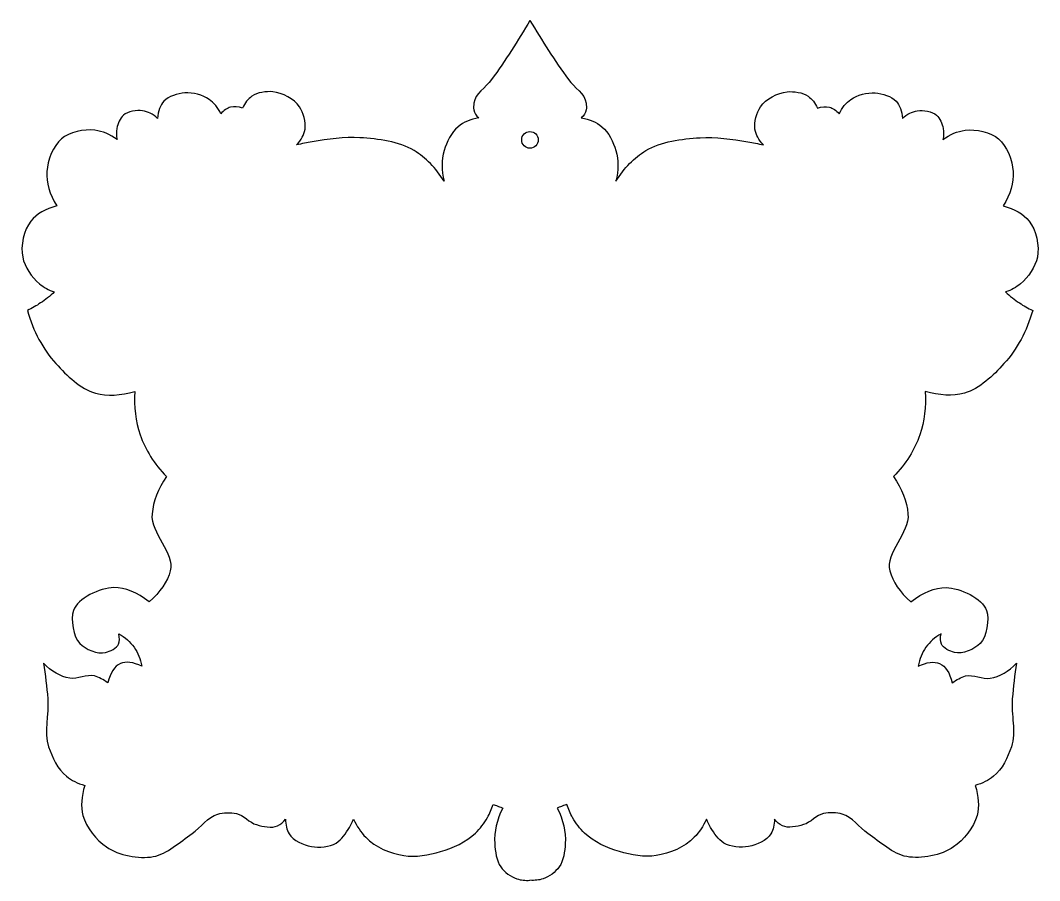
# Model space of a CAD drawing. Header units: millimetres. Extents: x -116 to 322, y -39 to 126.
# Drawn here: x 127.1 to 322.1, y -38.5 to 126.1 of the extents above; entities that cross this region are included whole.
import ezdxf

# ---------------------------------------------------------------- set-up
doc = ezdxf.new("R2010")
doc.units = ezdxf.units.MM
doc.linetypes.add('K5LT32770', pattern=[0])

msp = doc.modelspace()

# ---------------------------------------------------------------- linework, layer by layer
at = {"color": 30, "linetype": 'K5LT32770', "true_color": 0xff8000}
msp.add_circle((224.57, 103.24), 1.59, dxfattribs=at)
for points, knots in [([(224.57, 126.11), (222.3, 122.21), (219.85, 118.43), (217.22, 114.78), (216.12, 113.25), (214.04, 112.08), (213.83, 110.27), (213.79, 109.85), (213.74, 109.39), (213.83, 108.98), (213.96, 108.42), (214.27, 107.91), (214.76, 107.45)], [0, 0, 0, 0, 1, 1, 1, 2, 2, 2, 3, 3, 3, 4, 4, 4, 4]), ([(224.57, 126.11), (226.85, 122.21), (229.3, 118.43), (231.93, 114.78), (233.02, 113.25), (235.1, 112.08), (235.31, 110.27), (235.36, 109.85), (235.4, 109.39), (235.31, 108.98), (235.18, 108.42), (234.88, 107.91), (234.39, 107.45)], [0, 0, 0, 0, 1, 1, 1, 2, 2, 2, 3, 3, 3, 4, 4, 4, 4]), ([(165.42, 108.25), (164.85, 109.42), (164.1, 110.33), (163.2, 110.98), (161.96, 111.88), (160.06, 112.34), (158.54, 112.22), (157.18, 112.12), (155.39, 111.62), (154.52, 110.64), (153.82, 109.85), (153.42, 108.75), (153.33, 107.35)], [0, 0, 0, 0, 1, 1, 1, 2, 2, 2, 3, 3, 3, 4, 4, 4, 4]), ([(179.91, 102.27), (180.8, 103.22), (181.34, 104.22), (181.53, 105.26), (181.78, 106.62), (181.22, 108.44), (180.46, 109.57), (179.46, 111.06), (177.19, 112.28), (175.38, 112.44), (174.1, 112.55), (172.41, 112.33), (171.36, 111.58), (170.62, 111.06), (170.02, 110.3), (169.56, 109.32)], [0, 0, 0, 0, 1, 1, 1, 2, 2, 2, 3, 3, 3, 4, 4, 4, 5, 5, 5, 5]), ([(269.24, 102.27), (268.35, 103.22), (267.8, 104.22), (267.62, 105.26), (267.37, 106.62), (267.92, 108.44), (268.68, 109.57), (269.68, 111.06), (271.95, 112.28), (273.77, 112.44), (275.05, 112.55), (276.73, 112.33), (277.79, 111.58), (278.53, 111.06), (279.12, 110.3), (279.58, 109.32)], [0, 0, 0, 0, 1, 1, 1, 2, 2, 2, 3, 3, 3, 4, 4, 4, 5, 5, 5, 5]), ([(283.73, 108.25), (284.3, 109.42), (285.04, 110.33), (285.95, 110.98), (287.19, 111.88), (289.08, 112.34), (290.61, 112.22), (291.97, 112.12), (293.75, 111.62), (294.62, 110.64), (295.33, 109.85), (295.73, 108.75), (295.82, 107.35)], [0, 0, 0, 0, 1, 1, 1, 2, 2, 2, 3, 3, 3, 4, 4, 4, 4]), ([(169.56, 109.32), (168.75, 109.61), (167.99, 109.67), (167.3, 109.49), (166.61, 109.31), (165.99, 108.9), (165.42, 108.25)], [0, 0, 0, 0, 1, 1, 1, 2, 2, 2, 2]), ([(279.58, 109.32), (280.4, 109.61), (281.15, 109.67), (281.85, 109.49), (282.53, 109.31), (283.16, 108.9), (283.73, 108.25)], [0, 0, 0, 0, 1, 1, 1, 2, 2, 2, 2]), ([(153.33, 107.35), (152.41, 108.17), (151.46, 108.65), (150.46, 108.8), (149.29, 108.98), (147.64, 108.71), (146.79, 107.95), (146.15, 107.38), (145.67, 106.33), (145.51, 105.43), (145.38, 104.75), (145.41, 104.04), (145.59, 103.29)], [0, 0, 0, 0, 1, 1, 1, 2, 2, 2, 3, 3, 3, 4, 4, 4, 4]), ([(214.76, 107.45), (213.18, 107.18), (211.86, 106.62), (210.81, 105.75), (209.52, 104.69), (208.61, 102.83), (208.14, 101.19), (207.63, 99.38), (207.63, 97.43), (208.14, 95.34)], [0, 0, 0, 0, 1, 1, 1, 2, 2, 2, 3, 3, 3, 3]), ([(234.39, 107.45), (235.97, 107.18), (237.29, 106.62), (238.34, 105.75), (239.63, 104.69), (240.54, 102.83), (241, 101.19), (241.52, 99.38), (241.52, 97.43), (241, 95.34)], [0, 0, 0, 0, 1, 1, 1, 2, 2, 2, 3, 3, 3, 3]), ([(295.82, 107.35), (296.73, 108.17), (297.69, 108.65), (298.68, 108.8), (299.85, 108.98), (301.51, 108.71), (302.36, 107.95), (302.99, 107.38), (303.48, 106.33), (303.64, 105.43), (303.76, 104.75), (303.73, 104.04), (303.55, 103.29)], [0, 0, 0, 0, 1, 1, 1, 2, 2, 2, 3, 3, 3, 4, 4, 4, 4]), ([(145.59, 103.29), (144.2, 104.3), (142.77, 104.9), (141.32, 105.09), (139.24, 105.36), (136.44, 104.7), (134.91, 103.42), (133.34, 102.11), (132.28, 99.31), (132.13, 97.18), (131.99, 95.04), (132.63, 92.85), (134.05, 90.6)], [0, 0, 0, 0, 1, 1, 1, 2, 2, 2, 3, 3, 3, 4, 4, 4, 4]), ([(303.55, 103.29), (304.95, 104.3), (306.37, 104.9), (307.83, 105.09), (309.9, 105.36), (312.71, 104.7), (314.24, 103.42), (315.81, 102.11), (316.87, 99.31), (317.01, 97.18), (317.16, 95.04), (316.52, 92.85), (315.09, 90.6)], [0, 0, 0, 0, 1, 1, 1, 2, 2, 2, 3, 3, 3, 4, 4, 4, 4]), ([(208.14, 95.34), (206.55, 97.87), (204.64, 99.81), (202.4, 101.19), (199.49, 102.98), (195.54, 103.43), (192.04, 103.65), (189.03, 103.84), (185.92, 103.4), (182.91, 102.88), (181.91, 102.71), (180.9, 102.5), (179.91, 102.27)], [0, 0, 0, 0, 1, 1, 1, 2, 2, 2, 3, 3, 3, 4, 4, 4, 4]), ([(241, 95.34), (242.59, 97.87), (244.51, 99.81), (246.75, 101.19), (249.65, 102.98), (253.61, 103.43), (257.1, 103.65), (260.11, 103.84), (263.23, 103.4), (266.23, 102.88), (267.24, 102.71), (268.24, 102.5), (269.24, 102.27)], [0, 0, 0, 0, 1, 1, 1, 2, 2, 2, 3, 3, 3, 4, 4, 4, 4]), ([(134.05, 90.6), (131.84, 90.04), (130.18, 89.07), (129.08, 87.7), (127.72, 86.01), (127.07, 82.93), (127.51, 80.79), (127.88, 78.97), (129.2, 76.92), (130.71, 75.69), (131.53, 75.03), (132.48, 74.51), (133.56, 74.13)], [0, 0, 0, 0, 1, 1, 1, 2, 2, 2, 3, 3, 3, 4, 4, 4, 4]), ([(315.09, 90.6), (317.3, 90.04), (318.96, 89.07), (320.07, 87.7), (321.43, 86.01), (322.08, 82.93), (321.64, 80.79), (321.26, 78.97), (319.95, 76.92), (318.43, 75.69), (317.61, 75.03), (316.66, 74.51), (315.58, 74.13)], [0, 0, 0, 0, 1, 1, 1, 2, 2, 2, 3, 3, 3, 4, 4, 4, 4]), ([(133.56, 74.13), (132.74, 73.35), (131.86, 72.65), (130.93, 72.03), (130.13, 71.49), (129.28, 71.02), (128.4, 70.6)], [0, 0, 0, 0, 1, 1, 1, 2, 2, 2, 2]), ([(315.58, 74.13), (316.41, 73.35), (317.29, 72.65), (318.22, 72.03), (319.02, 71.49), (319.86, 71.02), (320.75, 70.6)], [0, 0, 0, 0, 1, 1, 1, 2, 2, 2, 2]), ([(128.4, 70.6), (129.53, 66.61), (131.36, 63.21), (133.88, 60.42), (135.94, 58.14), (138.57, 55.55), (141.43, 54.79), (143.73, 54.18), (146.24, 54.29), (148.98, 55.11)], [0, 0, 0, 0, 1, 1, 1, 2, 2, 2, 3, 3, 3, 3]), ([(320.75, 70.6), (319.61, 66.61), (317.79, 63.21), (315.26, 60.42), (313.21, 58.14), (310.57, 55.55), (307.71, 54.79), (305.42, 54.18), (302.9, 54.29), (300.16, 55.11)], [0, 0, 0, 0, 1, 1, 1, 2, 2, 2, 3, 3, 3, 3]), ([(148.98, 55.11), (148.77, 52.15), (149.11, 49.39), (149.98, 46.82), (150.97, 43.9), (152.66, 41.23), (155.04, 38.8)], [0, 0, 0, 0, 1, 1, 1, 2, 2, 2, 2]), ([(300.16, 55.11), (300.37, 52.15), (300.04, 49.39), (299.17, 46.82), (298.18, 43.9), (296.49, 41.23), (294.11, 38.8)], [0, 0, 0, 0, 1, 1, 1, 2, 2, 2, 2]), ([(155.04, 38.8), (153.42, 36.44), (152.5, 34.05), (152.26, 31.65), (151.9, 28.06), (156.63, 24.08), (155.75, 20.75), (155.2, 18.66), (153.84, 16.69), (151.69, 14.84)], [0, 0, 0, 0, 1, 1, 1, 2, 2, 2, 3, 3, 3, 3]), ([(294.11, 38.8), (295.72, 36.44), (296.65, 34.05), (296.89, 31.65), (297.25, 28.06), (292.52, 24.08), (293.4, 20.75), (293.95, 18.66), (295.3, 16.69), (297.46, 14.84)], [0, 0, 0, 0, 1, 1, 1, 2, 2, 2, 3, 3, 3, 3]), ([(151.69, 14.84), (149.39, 16.69), (147.15, 17.59), (144.97, 17.56), (142.29, 17.52), (137.98, 15.47), (137.22, 13.17), (136.67, 11.5), (137.14, 8.17), (138.44, 6.85), (139.49, 5.77), (141.84, 4.76), (143.37, 5.15), (144.23, 5.38), (145.52, 5.95), (145.86, 6.76), (146.08, 7.29), (146.09, 7.94), (145.89, 8.72)], [0, 0, 0, 0, 1, 1, 1, 2, 2, 2, 3, 3, 3, 4, 4, 4, 5, 5, 5, 6, 6, 6, 6]), ([(297.46, 14.84), (299.76, 16.69), (302, 17.59), (304.18, 17.56), (306.85, 17.52), (311.17, 15.47), (311.92, 13.17), (312.47, 11.5), (312.01, 8.17), (310.71, 6.85), (309.65, 5.77), (307.31, 4.76), (305.78, 5.15), (304.91, 5.38), (303.63, 5.95), (303.29, 6.76), (303.06, 7.29), (303.05, 7.94), (303.26, 8.72)], [0, 0, 0, 0, 1, 1, 1, 2, 2, 2, 3, 3, 3, 4, 4, 4, 5, 5, 5, 6, 6, 6, 6]), ([(145.89, 8.72), (147.11, 8.03), (148.09, 7.17), (148.83, 6.13), (149.56, 5.1), (150.06, 3.89), (150.31, 2.51)], [0, 0, 0, 0, 1, 1, 1, 2, 2, 2, 2]), ([(303.26, 8.72), (302.04, 8.03), (301.06, 7.17), (300.32, 6.13), (299.58, 5.1), (299.09, 3.89), (298.84, 2.51)], [0, 0, 0, 0, 1, 1, 1, 2, 2, 2, 2]), ([(143.81, -0.69), (142.99, -0.04), (142.13, 0.4), (141.23, 0.64), (139.76, 1.04), (137.99, -0.07), (136.51, 0.2), (134.69, 0.53), (133.01, 1.5), (131.47, 3.11)], [0, 0, 0, 0, 1, 1, 1, 2, 2, 2, 3, 3, 3, 3]), ([(131.47, 3.11), (131.84, 0.84), (132.12, -1.44), (132.3, -3.72), (132.53, -6.76), (131.53, -10.08), (132.47, -12.89), (133.15, -14.91), (134.22, -17.23), (135.89, -18.56), (136.87, -19.34), (138.04, -19.92), (139.39, -20.31)], [0, 0, 0, 0, 1, 1, 1, 2, 2, 2, 3, 3, 3, 4, 4, 4, 4]), ([(150.31, 2.51), (148.65, 3.32), (147.28, 3.49), (146.21, 3.02), (145.07, 2.51), (144.27, 1.28), (143.81, -0.69)], [0, 0, 0, 0, 1, 1, 1, 2, 2, 2, 2]), ([(298.84, 2.51), (300.5, 3.32), (301.86, 3.49), (302.93, 3.02), (304.07, 2.51), (304.88, 1.28), (305.34, -0.69)], [0, 0, 0, 0, 1, 1, 1, 2, 2, 2, 2]), ([(305.34, -0.69), (306.16, -0.04), (307.02, 0.4), (307.92, 0.64), (309.38, 1.04), (311.15, -0.07), (312.64, 0.2), (314.46, 0.53), (316.14, 1.5), (317.68, 3.11)], [0, 0, 0, 0, 1, 1, 1, 2, 2, 2, 3, 3, 3, 3]), ([(317.68, 3.11), (317.3, 0.84), (317.03, -1.44), (316.85, -3.72), (316.61, -6.76), (317.61, -10.08), (316.67, -12.89), (315.99, -14.91), (314.92, -17.23), (313.26, -18.56), (312.28, -19.34), (311.11, -19.92), (309.76, -20.31)], [0, 0, 0, 0, 1, 1, 1, 2, 2, 2, 3, 3, 3, 4, 4, 4, 4]), ([(139.39, -20.31), (138.72, -22.39), (138.6, -24.31), (139.03, -26.06), (139.6, -28.34), (141.61, -30.73), (143.54, -32.06), (145.9, -33.68), (149.71, -34.43), (152.5, -33.93), (155.15, -33.45), (157.55, -31.13), (159.92, -29.51), (161.61, -28.35), (162.93, -26.29), (164.82, -25.8), (165.93, -25.5), (167.28, -25.44), (168.41, -25.68), (169.8, -25.97), (170.89, -27.43), (172.27, -27.81), (173.52, -28.16), (175.14, -28.57), (176.27, -28.02), (176.84, -27.75), (177.35, -27.32), (177.82, -26.75)], [0, 0, 0, 0, 1, 1, 1, 2, 2, 2, 3, 3, 3, 4, 4, 4, 5, 5, 5, 6, 6, 6, 7, 7, 7, 8, 8, 8, 9, 9, 9, 9]), ([(309.76, -20.31), (310.43, -22.39), (310.55, -24.31), (310.11, -26.06), (309.55, -28.34), (307.53, -30.73), (305.6, -32.06), (303.25, -33.68), (299.44, -34.43), (296.64, -33.93), (294, -33.45), (291.59, -31.13), (289.22, -29.51), (287.54, -28.35), (286.22, -26.29), (284.33, -25.8), (283.22, -25.5), (281.86, -25.44), (280.74, -25.68), (279.35, -25.97), (278.26, -27.43), (276.88, -27.81), (275.62, -28.16), (274, -28.57), (272.87, -28.02), (272.31, -27.75), (271.79, -27.32), (271.33, -26.75)], [0, 0, 0, 0, 1, 1, 1, 2, 2, 2, 3, 3, 3, 4, 4, 4, 5, 5, 5, 6, 6, 6, 7, 7, 7, 8, 8, 8, 9, 9, 9, 9]), ([(190.82, -26.78), (191.43, -28.11), (192.2, -29.26), (193.14, -30.23), (194.96, -32.1), (197.87, -33.34), (200.43, -33.73), (202.67, -34.07), (205.24, -33.63), (207.46, -32.97), (209.83, -32.26), (212.37, -31.15), (214.14, -29.42), (215.01, -28.57), (215.81, -27.54), (216.42, -26.46), (216.87, -25.66), (217.24, -24.81), (217.52, -23.92)], [0, 0, 0, 0, 1, 1, 1, 2, 2, 2, 3, 3, 3, 4, 4, 4, 5, 5, 5, 6, 6, 6, 6]), ([(219.35, -24.63), (218.2, -26.9), (217.69, -29.16), (217.83, -31.41), (217.93, -32.91), (218.13, -34.71), (218.98, -35.89), (219.69, -36.87), (220.9, -37.79), (222.07, -38.18), (222.84, -38.43), (223.68, -38.52), (224.57, -38.45)], [0, 0, 0, 0, 1, 1, 1, 2, 2, 2, 3, 3, 3, 4, 4, 4, 4]), ([(229.8, -24.63), (230.95, -26.9), (231.46, -29.16), (231.31, -31.41), (231.22, -32.91), (231.01, -34.71), (230.16, -35.89), (229.45, -36.87), (228.25, -37.79), (227.07, -38.18), (226.3, -38.43), (225.47, -38.52), (224.57, -38.45)], [0, 0, 0, 0, 1, 1, 1, 2, 2, 2, 3, 3, 3, 4, 4, 4, 4]), ([(258.33, -26.78), (257.72, -28.11), (256.95, -29.26), (256.01, -30.23), (254.19, -32.1), (251.28, -33.34), (248.71, -33.73), (246.47, -34.07), (243.9, -33.63), (241.69, -32.97), (239.32, -32.26), (236.77, -31.15), (235.01, -29.42), (234.14, -28.57), (233.34, -27.54), (232.73, -26.46), (232.28, -25.66), (231.91, -24.81), (231.63, -23.92)], [0, 0, 0, 0, 1, 1, 1, 2, 2, 2, 3, 3, 3, 4, 4, 4, 5, 5, 5, 6, 6, 6, 6]), ([(177.82, -26.75), (177.8, -27.86), (178.02, -28.8), (178.47, -29.56), (179.23, -30.86), (181.22, -31.68), (182.74, -31.97), (184.23, -32.25), (186.21, -32.08), (187.49, -31.32), (188.53, -30.69), (189.35, -29.45), (190.01, -28.35), (190.32, -27.85), (190.58, -27.32), (190.82, -26.78)], [0, 0, 0, 0, 1, 1, 1, 2, 2, 2, 3, 3, 3, 4, 4, 4, 5, 5, 5, 5]), ([(271.33, -26.75), (271.34, -27.86), (271.12, -28.8), (270.68, -29.56), (269.91, -30.86), (267.92, -31.68), (266.4, -31.97), (264.91, -32.25), (262.93, -32.08), (261.65, -31.32), (260.61, -30.69), (259.8, -29.45), (259.13, -28.35), (258.83, -27.85), (258.56, -27.32), (258.33, -26.78)], [0, 0, 0, 0, 1, 1, 1, 2, 2, 2, 3, 3, 3, 4, 4, 4, 5, 5, 5, 5])]:
    msp.add_open_spline(points, degree=3, knots=knots, dxfattribs=at)
for points in [[(217.52, -23.92), (218.74, -24.39), (218.13, -24.15), (219.35, -24.63)], [(231.63, -23.92), (230.41, -24.39), (231.02, -24.15), (229.8, -24.63)]]:
    msp.add_open_spline(points, degree=3, dxfattribs=at)

doc.saveas('drawing.dxf')
